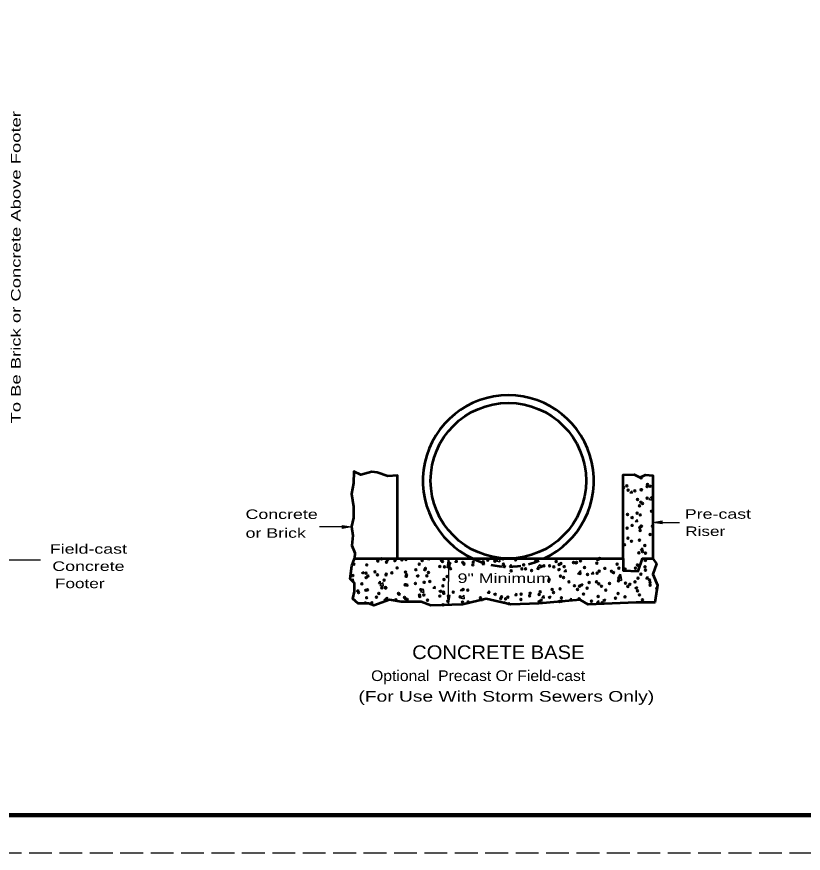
# Model space of a CAD drawing. Extents: x 94.1 to 129.4, y 1 to 23.
# Drawn here: x 107.22 to 117.56, y 1 to 12 of the extents above; entities that cross this region are included whole.
import ezdxf

# ---------------------------------------------------------------- set-up
doc = ezdxf.new("R2010")
doc.units = 0
doc.header["$LTSCALE"] = 0.05
doc.header["$PDMODE"] = 32
doc.header["$PDSIZE"] = 0.025
doc.linetypes.add('LONG_DASHED', pattern=[7.5, 6, -1.5])
doc.linetypes.add('MEDIUM_DASHED', pattern=[4.5, 3, -1.5])
for name, color, linetype, lineweight in [('1', 7, 'Continuous', 35), ('2', 7, 'MEDIUM_DASHED', 40), ('3', 7, 'Continuous', 25), ('6', 7, 'Continuous', 13)]:
    doc.layers.add(name, color=color, linetype=linetype, lineweight=lineweight)

msp = doc.modelspace()

# ---------------------------------------------------------------- hatches: boundary and pattern name
at = {"layer": '1'}
for points in [[(112.921, 4.74833), (112.87933, 4.74833), (112.90017, 4.87333), (112.90017, 4.87333)], [(112.921, 4.38733), (112.87933, 4.38733), (112.90017, 4.26233), (112.90017, 4.26233)]]:
    msp.add_hatch(color=256, dxfattribs=at).paths.add_polyline_path(points)
at = {"layer": '3'}
for points in [[(111.49858, 5.30758), (111.49858, 5.26592), (111.62358, 5.28675), (111.62358, 5.28675)], [(115.70917, 5.32608), (115.70917, 5.36775), (115.58417, 5.34692), (115.58417, 5.34692)]]:
    msp.add_hatch(color=256, dxfattribs=at).paths.add_polyline_path(points)

# ---------------------------------------------------------------- linework, layer by layer
at = {"layer": '1'}
for p, q in [((115.2855, 5.73433), (115.30958, 5.76308)), ((115.2855, 5.73433), (115.31542, 5.73175)), ((115.31542, 5.73175), (115.30958, 5.76308)), ((115.41408, 5.77433), (115.44917, 5.78783)), ((115.41408, 5.77433), (115.439, 5.75758)), ((115.439, 5.75758), (115.44917, 5.78775)), ((115.53167, 5.64608), (115.57058, 5.68667)), ((115.53167, 5.64608), (115.57608, 5.63917)), ((115.57608, 5.63917), (115.57058, 5.68667)), ((115.2925, 5.41175), (115.3275, 5.42525)), ((115.2925, 5.41175), (115.31733, 5.395)), ((115.31733, 5.395), (115.3275, 5.42525)), ((115.35483, 5.35825), (115.379, 5.387)), ((115.35483, 5.35825), (115.38475, 5.35567)), ((115.38475, 5.35567), (115.379, 5.387)), ((115.19592, 5.05883), (115.20583, 5.06267)), ((115.19592, 5.03308), (115.20583, 5.06267)), ((115.42425, 4.98217), (115.44833, 5.01092)), ((115.42425, 4.98217), (115.45417, 4.97958)), ((115.45417, 4.97958), (115.44833, 5.01092)), ((112.17492, 4.84683), (112.20992, 4.86025)), ((112.17492, 4.84683), (112.19975, 4.83)), ((112.19975, 4.83), (112.20992, 4.86025)), ((112.62458, 4.85708), (112.63833, 4.87342)), ((112.62458, 4.85708), (112.6545, 4.8545)), ((112.6545, 4.8545), (112.651, 4.87342)), ((112.98325, 4.82575), (113.00733, 4.85442)), ((113.01308, 4.82308), (113.00733, 4.85442)), ((113.52975, 4.8375), (113.56425, 4.87342)), ((113.57417, 4.83058), (113.56925, 4.87342)), ((114.77217, 4.87342), (114.77558, 4.87117)), ((114.77558, 4.87117), (114.77633, 4.87342)), ((115.46925, 4.84792), (115.50425, 4.86133)), ((115.46925, 4.84792), (115.49417, 4.83117)), ((115.49417, 4.83108), (115.50425, 4.86133)), ((112.89342, 4.80675), (112.9285, 4.82025)), ((112.89342, 4.80675), (112.91833, 4.79)), ((112.91833, 4.79), (112.9285, 4.82017)), ((112.98325, 4.82575), (113.01308, 4.82308)), ((113.34183, 4.79433), (113.36592, 4.82308)), ((113.34183, 4.79433), (113.37175, 4.79175)), ((113.37175, 4.79175), (113.36592, 4.82308)), ((113.52975, 4.8375), (113.57417, 4.83058)), ((113.612, 4.76675), (113.647, 4.78017)), ((113.612, 4.76675), (113.63692, 4.74992)), ((113.63692, 4.74992), (113.647, 4.78017)), ((113.7005, 4.763), (113.72458, 4.79167)), ((113.7005, 4.763), (113.73033, 4.76033)), ((113.73033, 4.76033), (113.72458, 4.79167)), ((114.05908, 4.73158), (114.08317, 4.76033)), ((114.05908, 4.73158), (114.089, 4.729)), ((114.06333, 4.75475), (114.10225, 4.79533)), ((114.06333, 4.75475), (114.10783, 4.74783)), ((114.089, 4.72892), (114.08325, 4.76033)), ((114.10783, 4.74783), (114.10233, 4.79533)), ((114.33058, 4.72667), (114.36558, 4.74008)), ((114.35542, 4.70992), (114.36558, 4.74008)), ((111.75475, 4.68558), (111.78975, 4.699)), ((111.75475, 4.68558), (111.77967, 4.66875)), ((111.77967, 4.66875), (111.78975, 4.699)), ((112.47333, 4.6455), (112.50833, 4.65892)), ((112.47333, 4.6455), (112.49825, 4.62875)), ((112.49825, 4.62875), (112.50833, 4.65892)), ((114.33058, 4.72667), (114.35542, 4.70992)), ((114.41775, 4.70017), (114.44183, 4.72892)), ((114.41775, 4.70017), (114.44758, 4.69758)), ((114.44758, 4.69758), (114.44183, 4.72892)), ((114.597, 4.672), (114.63592, 4.71258)), ((114.597, 4.672), (114.64142, 4.66508)), ((114.64142, 4.66508), (114.63592, 4.71258)), ((114.77633, 4.66883), (114.8005, 4.69758)), ((114.77633, 4.66883), (114.80625, 4.66625)), ((114.80625, 4.66617), (114.8005, 4.69758)), ((115.04917, 4.68667), (115.08417, 4.70008)), ((115.04917, 4.68667), (115.074, 4.66983)), ((115.074, 4.66983), (115.08417, 4.70008)), ((115.13058, 4.58917), (115.1695, 4.62983)), ((115.135, 4.63742), (115.15908, 4.66617)), ((115.135, 4.63742), (115.16492, 4.63483)), ((115.16492, 4.63483), (115.15908, 4.66617)), ((115.17508, 4.58233), (115.1695, 4.62975)), ((115.49358, 4.60608), (115.51775, 4.63483)), ((115.5235, 4.60342), (115.51775, 4.63483)), ((111.62658, 4.58525), (111.64217, 4.60383)), ((111.63783, 4.57342), (111.64792, 4.5725)), ((111.64792, 4.5725), (111.64217, 4.60383)), ((111.97667, 4.54375), (112.00083, 4.5725)), ((111.97667, 4.54375), (112.00658, 4.54117)), ((111.99517, 4.51592), (112.03408, 4.5565)), ((111.99517, 4.51592), (112.03958, 4.50908)), ((112.00658, 4.54108), (112.00083, 4.5725)), ((112.03967, 4.509), (112.03408, 4.5565)), ((112.33533, 4.51233), (112.35942, 4.54108)), ((112.33533, 4.51233), (112.36525, 4.50975)), ((112.36525, 4.50975), (112.35942, 4.54108)), ((114.629, 4.52533), (114.66408, 4.53883)), ((114.629, 4.52533), (114.65392, 4.50858)), ((114.65392, 4.50858), (114.66408, 4.53883)), ((115.13058, 4.58917), (115.17508, 4.58233)), ((115.49358, 4.60608), (115.5235, 4.6035)), ((112.05325, 4.48425), (112.08825, 4.49767)), ((112.05325, 4.48425), (112.07808, 4.4675)), ((112.07808, 4.46742), (112.08825, 4.49767)), ((112.52875, 4.43317), (112.56775, 4.47375)), ((112.52875, 4.43317), (112.57325, 4.42625)), ((112.57325, 4.42625), (112.56775, 4.47375)), ((112.69392, 4.481), (112.71808, 4.50975)), ((112.69392, 4.481), (112.72383, 4.47842)), ((112.72383, 4.47833), (112.71808, 4.50967)), ((112.77183, 4.44417), (112.80683, 4.45767)), ((112.77183, 4.44417), (112.79667, 4.42742)), ((112.79667, 4.42742), (112.80683, 4.45758)), ((113.05258, 4.44958), (113.06875, 4.46892)), ((113.05258, 4.44958), (113.0825, 4.447)), ((113.0825, 4.447), (113.07842, 4.46892)), ((113.41125, 4.41825), (113.43533, 4.447)), ((113.41125, 4.41825), (113.44108, 4.41558)), ((113.44108, 4.41558), (113.43533, 4.44692)), ((113.49033, 4.40417), (113.52533, 4.41758)), ((113.49033, 4.40417), (113.51525, 4.38742)), ((113.51525, 4.38733), (113.52533, 4.41758)), ((113.76983, 4.38683), (113.79392, 4.41558)), ((113.79975, 4.38425), (113.79392, 4.41558)), ((115.34758, 4.48533), (115.38258, 4.49875)), ((115.34758, 4.48533), (115.3725, 4.46858)), ((115.3725, 4.4685), (115.38258, 4.49875)), ((111.65217, 4.33025), (111.66817, 4.33642)), ((111.66292, 4.32083), (111.66817, 4.33642)), ((113.06242, 4.35042), (113.10133, 4.391)), ((113.06242, 4.35042), (113.10683, 4.3435)), ((113.10683, 4.3435), (113.10133, 4.391)), ((113.10683, 4.3435), (113.10133, 4.391)), ((113.61783, 4.29042), (113.635, 4.30825)), ((113.63758, 4.286), (113.635, 4.30825)), ((113.76983, 4.38683), (113.79975, 4.38425)), ((114.1285, 4.3555), (114.15258, 4.38425)), ((114.1285, 4.3555), (114.15833, 4.35283)), ((114.15833, 4.35283), (114.15258, 4.38417)), ((114.20892, 4.36408), (114.24392, 4.37758)), ((114.20892, 4.36408), (114.23383, 4.34733)), ((114.23383, 4.34733), (114.24392, 4.3775)), ((114.48708, 4.32408), (114.51125, 4.35283)), ((114.48708, 4.32408), (114.517, 4.3215)), ((114.517, 4.3215), (114.51125, 4.35283)), ((114.84575, 4.29275), (114.86983, 4.3215)), ((114.84575, 4.29275), (114.87567, 4.29008)), ((114.87567, 4.29008), (114.86983, 4.32142)), ((114.9275, 4.32408), (114.9625, 4.3375)), ((114.9275, 4.32408), (114.95233, 4.30725)), ((114.95233, 4.30725), (114.9625, 4.3375)), ((115.22558, 4.28658), (115.2285, 4.29008)), ((115.22908, 4.28675), (115.2285, 4.29008))]:
    msp.add_line(p, q, dxfattribs=at)
at = {"layer": '1', "lineweight": 25}
for p, q in [((112.95625, 4.87342), (113.08017, 4.87342)), ((112.90017, 4.74842), (112.90017, 4.56792)), ((112.90017, 4.38733), (112.90017, 4.56792)), ((112.95625, 4.26233), (113.08017, 4.26233))]:
    msp.add_line(p, q, dxfattribs=at)
at = {"layer": '1', "linetype": 'LONG_DASHED', "lineweight": 25}
msp.add_line((129.28275, 0.99633), (94.08275, 0.99633), dxfattribs=at)
at = {"layer": '1', "lineweight": 158}
msp.add_lwpolyline([(129.19942, 22.49633), (129.19942, 1.49633), (96.69942, 1.49633)], dxfattribs=at)
at = {"layer": '1', "lineweight": 53}
for points in [[(112.22958, 4.87342), (112.22958, 5.96392), (112.10175, 5.95717), (111.96125, 6.00408), (111.89092, 6.01083), (111.744, 5.97058), (111.6545, 6.0175), (111.64808, 5.86333), (111.62258, 5.7225), (111.64808, 5.55492), (111.64808, 5.40742), (111.62258, 5.2935), (111.64175, 5.17283), (111.62892, 5.04542), (111.66725, 4.94483), (111.6635, 4.87342)], [(115.19592, 4.87342), (115.19592, 5.97058), (115.34133, 5.97725), (115.418, 5.93708), (115.48833, 5.97058), (115.58417, 5.96392), (115.58417, 4.87342)]]:
    msp.add_lwpolyline(points, dxfattribs=at)
msp.add_lwpolyline([(111.6635, 4.87342), (115.19592, 4.87342), (115.19592, 4.716), (115.39217, 4.70392), (115.44983, 4.87342), (115.58417, 4.87342), (115.63458, 4.80075), (115.58842, 4.66758), (115.64608, 4.52217), (115.6115, 4.29208), (115.36908, 4.29208), (114.73417, 4.26783), (114.63025, 4.32842), (114.08767, 4.28), (113.71833, 4.26783), (113.39508, 4.3405), (113.08342, 4.26783), (112.66783, 4.25575), (112.54083, 4.30417), (112.27533, 4.30417), (112.12525, 4.32842), (111.9175, 4.25575), (111.84825, 4.28), (111.70967, 4.28), (111.64042, 4.3405), (111.6635, 4.43742), (111.6635, 4.54642), (111.60583, 4.607), (111.62892, 4.77658)], close=True, dxfattribs=at)
at = {"layer": '1', "lineweight": 25}
for points in [[(112.921, 4.74833), (112.87933, 4.74833), (112.90017, 4.87333), (112.90017, 4.87333)], [(112.921, 4.38733), (112.87933, 4.38733), (112.90017, 4.26233), (112.90017, 4.26233)]]:
    msp.add_lwpolyline(points, close=True, dxfattribs=at)
at = {"layer": '1', "lineweight": 53}
msp.add_circle((113.68617, 5.89583), 1.02253, dxfattribs=at)
msp.add_arc((113.68617, 5.89583), 1.12374, 294.52578, 245.47422, dxfattribs=at)
at = {"layer": '1'}
for p in [(115.43275, 5.93142), (115.43992, 5.94433), (115.24358, 5.82908), (115.51042, 5.81783), (115.51708, 5.84608), (115.55258, 5.82167), (115.20133, 5.8045), (115.26092, 5.77158), (115.349, 5.76192), (115.43383, 5.77792), (115.38558, 5.64883), (115.42775, 5.6115), (115.51075, 5.66533), (115.411, 5.56367), (115.45192, 5.59667), (115.56858, 5.49308), (115.254, 5.45167), (115.37917, 5.46808), (115.42167, 5.445), (115.24767, 5.27092), (115.31358, 5.30817), (115.41567, 5.27858), (115.43125, 5.29833), (115.437, 5.29583), (115.5805, 5.29692), (115.419, 5.241), (115.55108, 5.1885), (115.21417, 5.054), (115.2595, 5.1385), (115.3055, 5.09867), (115.40958, 5.11217), (115.4035, 4.94567), (115.45042, 4.9635), (115.48108, 5.04275), (115.48975, 4.943), (111.97092, 4.8395), (112.01925, 4.86667), (112.09608, 4.856), (112.28617, 4.85542), (112.33975, 4.85975), (112.55308, 4.84417), (112.80692, 4.84783), (112.82, 4.83283), (113.35517, 4.83), (113.41458, 4.84967), (113.50992, 4.83817), (113.51533, 4.86617), (113.61492, 4.8675), (113.78225, 4.85492), (114.04908, 4.84367), (114.316, 4.83233), (114.6345, 4.841), (114.85942, 4.86), (114.86725, 4.86342), (114.88708, 4.873), (111.65517, 4.79792), (111.82333, 4.78708), (112.08308, 4.82458), (112.22375, 4.74775), (112.46967, 4.72533), (112.51533, 4.79775), (112.58625, 4.72533), (112.59492, 4.74175), (112.78425, 4.76675), (112.84592, 4.76283), (112.92675, 4.73808), (113.08692, 4.82158), (113.1, 4.80825), (113.10267, 4.798), (113.21833, 4.78808), (113.22517, 4.82475), (113.35383, 4.81033), (113.62075, 4.799), (113.8655, 4.73625), (113.88767, 4.78775), (113.91333, 4.7355), (114.11808, 4.76825), (114.15458, 4.7765), (114.22908, 4.77708), (114.28408, 4.76325), (114.35425, 4.7935), (114.37775, 4.80575), (114.42142, 4.76525), (114.54367, 4.81842), (114.57567, 4.81333), (114.58292, 4.82108), (114.68833, 4.75392), (114.84983, 4.80983), (114.95525, 4.74267), (115.11675, 4.7985), (115.14067, 4.744), (115.22217, 4.73142), (115.35817, 4.74583), (115.38367, 4.78725), (115.39742, 4.77925), (115.48333, 4.76225), (115.48908, 4.72008), (111.64058, 4.64758), (111.81433, 4.67975), (111.81725, 4.62067), (111.83942, 4.64233), (111.93217, 4.69767), (111.96458, 4.65883), (112.077, 4.65808), (112.08125, 4.66842), (112.15392, 4.68375), (112.33367, 4.69333), (112.34358, 4.63792), (112.34817, 4.65717), (112.61508, 4.64592), (112.63517, 4.688), (112.882, 4.63458), (113.724, 4.7105), (113.9925, 4.71325), (114.37167, 4.63933), (114.41208, 4.62125), (114.62842, 4.6745), (114.72792, 4.66283), (114.85308, 4.67933), (114.881, 4.70658), (115.04242, 4.70425), (115.13817, 4.61508), (115.39133, 4.61275), (115.42975, 4.66517), (111.76033, 4.53783), (112.05192, 4.58792), (112.32758, 4.52683), (112.33817, 4.52808), (112.46333, 4.54458), (112.58017, 4.55892), (112.65267, 4.5695), (112.82608, 4.513), (112.83983, 4.59633), (114.21658, 4.57825), (114.22275, 4.59633), (114.4835, 4.56692), (114.555, 4.515), (114.62233, 4.50808), (114.75042, 4.55567), (114.84658, 4.56508), (114.87492, 4.54008), (114.91092, 4.507), (115.01725, 4.54442), (115.13458, 4.57758), (115.22667, 4.54858), (115.258, 4.50533), (115.28417, 4.53308), (115.35183, 4.56508), (115.54117, 4.59), (115.54958, 4.55542), (115.55108, 4.52183), (111.70783, 4.44508), (111.717, 4.42425), (111.81117, 4.45417), (111.833, 4.46158), (111.98392, 4.41292), (112.02242, 4.4865), (112.07092, 4.49167), (112.24292, 4.41292), (112.25083, 4.40167), (112.51775, 4.39042), (112.5345, 4.463), (112.57408, 4.39242), (112.83375, 4.42992), (112.83692, 4.41383), (112.96208, 4.43033), (113.0905, 4.46517), (113.1515, 4.45525), (113.85342, 4.40342), (113.97183, 4.41492), (114.09117, 4.39908), (114.10592, 4.43542), (114.26342, 4.46492), (114.28058, 4.42408), (114.36558, 4.47292), (114.59633, 4.46558), (114.67483, 4.40525), (114.7215, 4.48208), (114.96642, 4.45525), (115.1285, 4.41117), (115.38525, 4.44633), (115.40967, 4.39283), (115.63775, 4.47833), (111.80508, 4.28775), (111.82242, 4.35708), (111.89083, 4.28933), (111.95133, 4.36283), (112.06483, 4.32525), (112.08933, 4.34575), (112.20667, 4.33092), (112.3215, 4.36042), (112.33183, 4.34733), (112.35625, 4.3345), (112.52117, 4.37233), (112.62317, 4.32325), (112.78467, 4.37908), (112.89008, 4.31192), (113.05158, 4.36783), (113.08442, 4.29867), (113.157, 4.30067), (113.31842, 4.35658), (113.337, 4.33067), (113.58533, 4.34525), (113.59667, 4.36817), (113.65025, 4.34108), (113.68025, 4.36483), (113.69083, 4.27808), (113.85225, 4.334), (113.966, 4.38267), (114.09167, 4.30508), (114.11917, 4.32275), (114.35958, 4.30642), (114.38325, 4.35517), (114.38608, 4.31142), (114.61625, 4.34167), (114.77933, 4.30983), (114.86883, 4.37367), (114.91992, 4.28892), (115.09508, 4.35142), (115.22033, 4.36783), (115.449, 4.33033), (112.82767, 4.2635)]:
    msp.add_point(p, dxfattribs=at)
at = {"layer": '2', "lineweight": 53}
msp.add_arc((113.68617, 5.81675), 1.05233, 243.68729, 296.31271, dxfattribs=at)
at = {"layer": '3'}
for p, q in [((111.49858, 5.28675), (111.2005, 5.28675)), ((115.70917, 5.34692), (115.9355, 5.34692)), ((106.40067, 4.85533), (107.53267, 4.85533))]:
    msp.add_line(p, q, dxfattribs=at)
at = {"layer": '3', "lineweight": 13}
for points in [[(111.49858, 5.30758), (111.49858, 5.26592), (111.62358, 5.28675), (111.62358, 5.28675)], [(115.70917, 5.32608), (115.70917, 5.36775), (115.58417, 5.34692), (115.58417, 5.34692)]]:
    msp.add_lwpolyline(points, close=True, dxfattribs=at)
at = {"layer": '6', "lineweight": 25}
for p, q in [((112.89375, 4.87342), (112.89383, 4.87342)), ((112.89375, 4.26233), (112.89383, 4.26233)), ((112.90017, 4.26233), (112.90025, 4.26233))]:
    msp.add_line(p, q, dxfattribs=at)

# ---------------------------------------------------------------- texts
at = {"layer": '3', "width": 1.45}
msp.add_text('To Be Brick or Concrete Above Footer', height=0.125, rotation=90, dxfattribs=at).set_placement((107.27117, 6.64808))
at = {"layer": '3'}
for s, height, width, p in [('Concrete', 0.125, 1.4, (110.22967, 5.39208)), ('Pre-cast', 0.125, 1.4, (116.00708, 5.39517)), ('Riser', 0.125, 1.35, (116.012, 5.1685)), ('or Brick', 0.125, 1.4, (110.23008, 5.14525)), ('Field-cast', 0.125, 1.4, (107.65642, 4.9355)), ('Concrete', 0.125, 1.4, (107.68867, 4.70892)), ('9" Minimum', 0.125, 1.4, (113.01817, 4.55075)), ('Footer', 0.125, 1.35, (107.72333, 4.48225)), ('CONCRETE BASE', 0.18, 1.1, (112.42142, 3.55025)), ('Optional  Precast Or Field-cast', 0.14, 1.1, (111.8815, 3.26125)), ('(For Use With Storm Sewers Only)', 0.14, 1.35, (111.71417, 2.99))]:
    msp.add_text(s, height=height, dxfattribs=dict(at, width=width)).set_placement(p)

doc.saveas('drawing.dxf')
